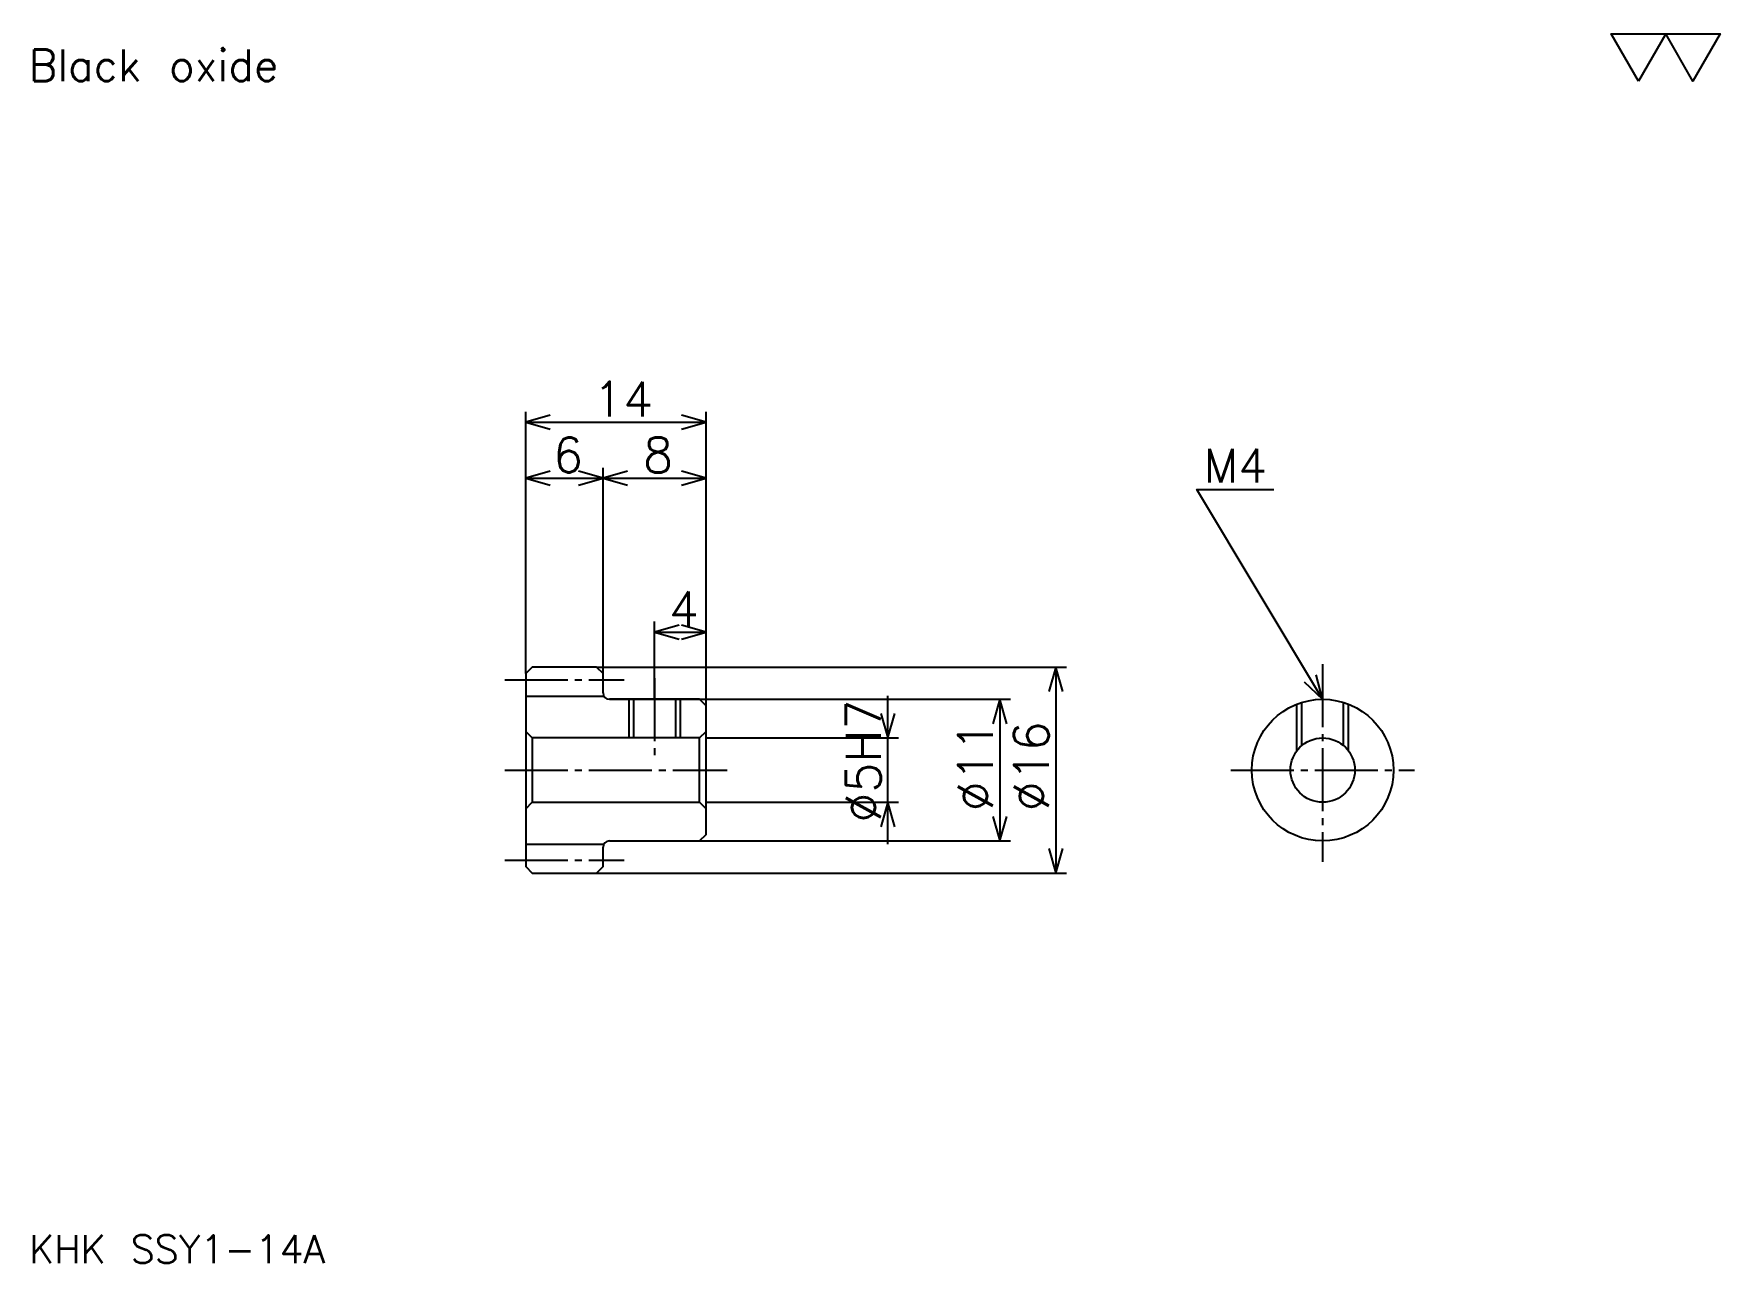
# Model space of a CAD drawing. Extents: x 6 to 137, y 6 to 102.
import ezdxf

# ---------------------------------------------------------------- set-up
doc = ezdxf.new("R2010")
doc.units = 0
doc.linetypes.add('DASHDOT', pattern=[6.521738, 4.891304, -0.543478, 0.543478, -0.543478])
doc.layers.get('0').update_dxf_attribs({"linetype": 'CONTINUOUS'})
doc.layers.add('DASHDOT', color=6, linetype='DASHDOT')
doc.styles.add('KANJI', font='TXT', dxfattribs={"bigfont": 'BIGFONT'})

msp = doc.modelspace()

# ---------------------------------------------------------------- linework, layer by layer
at = {"color": 5}
for p, q in [((44.021736, 52.29348), (44.021736, 72.13044)), ((58.021736, 52.29348), (58.021736, 72.13044)), ((44.021736, 71.315216), (58.021736, 71.315216)), ((44.021736, 66.967392), (50.021736, 66.967392)), ((50.021736, 52.29348), (50.021736, 67.782608)), ((50.021736, 66.967392), (58.021736, 66.967392)), ((54.021736, 52.29348), (54.021736, 55.826088)), ((54.021736, 55.010872), (58.021736, 55.010872)), ((44.021736, 51.79348), (44.021736, 52.29348)), ((49.521736, 52.29348), (58.021736, 52.29348)), ((50.021736, 51.79348), (50.021736, 52.29348)), ((54.021736, 49.79348), (54.021736, 52.29348)), ((58.021736, 52.29348), (86.010864, 52.29348)), ((58.021736, 49.29348), (58.021736, 52.29348)), ((85.195648, 52.29348), (85.195648, 36.29348)), ((50.521736, 49.79348), (58.021736, 49.79348)), ((58.021736, 49.79348), (81.66304, 49.79348)), ((72.152176, 38.532612), (72.152176, 50.054348)), ((80.847824, 49.79348), (80.847824, 38.79348)), ((58.021736, 46.79348), (72.967392, 46.79348)), ((58.021736, 41.79348), (72.967392, 41.79348)), ((50.521736, 38.79348), (58.021736, 38.79348)), ((58.021736, 38.79348), (81.66304, 38.79348)), ((49.521736, 36.29348), (58.021736, 36.29348)), ((58.021736, 36.29348), (86.010864, 36.29348))]:
    msp.add_line(p, q, dxfattribs=at)
at = {"color": 4}
for p, q in [((44.021736, 50.04348), (50.021736, 50.04348)), ((57.521736, 46.79348), (58.021736, 47.29348)), ((44.521736, 46.79348), (44.521736, 41.79348)), ((57.521736, 41.79348), (58.021736, 41.29348)), ((44.021736, 38.54348), (50.021736, 38.54348))]:
    msp.add_line(p, q, dxfattribs=at)
at = {"color": 7}
msp.add_lwpolyline([(130.434784, 97.826088), (128.315216, 101.5), (136.793488, 101.5), (134.67392, 97.826088), (132.554352, 101.5), (130.434784, 97.826088)], dxfattribs=at)
at = {"color": 5}
for points in [[(45.923908, 71.858696), (44.021736, 71.315216), (45.923908, 70.771744)], [(56.11956, 70.771744), (58.021736, 71.315216), (56.11956, 71.858696)], [(45.923908, 67.510872), (44.021736, 66.967392), (45.923908, 66.423912)], [(48.11956, 66.423912), (50.021736, 66.967392), (48.11956, 67.510872)], [(51.923912, 67.510872), (50.021736, 66.967392), (51.923912, 66.423912)], [(56.11956, 66.423912), (58.021736, 66.967392), (56.11956, 67.510872)], [(105.91304, 49.79348), (96.130432, 66.097824), (102.108688, 66.097824)], [(55.923912, 55.554348), (54.021736, 55.010872), (55.923912, 54.467392)], [(56.11956, 54.467392), (58.021736, 55.010872), (56.11956, 55.554348)], [(85.739128, 50.391304), (85.195648, 52.29348), (84.652168, 50.391304)], [(104.468353, 51.144962), (105.91304, 49.79348), (105.400406, 51.704197)], [(81.391304, 47.891304), (80.847824, 49.79348), (80.304344, 47.891304)], [(71.608696, 48.695656), (72.152176, 46.79348), (72.695648, 48.695656)], [(72.695648, 39.891304), (72.152176, 41.79348), (71.608696, 39.891304)], [(80.304344, 40.695656), (80.847824, 38.79348), (81.391304, 40.695656)], [(84.652168, 38.195656), (85.195648, 36.29348), (85.739128, 38.195656)]]:
    msp.add_lwpolyline(points, dxfattribs=at)
at = {"color": 4}
for points in [[(50.021736, 50.29348), (50.021736, 51.79348), (49.521736, 52.29348), (44.521736, 52.29348), (44.021736, 51.79348), (44.021736, 41.29348)], [(50.521736, 38.79348), (57.521736, 38.79348), (58.021736, 39.29348), (58.021736, 49.29348), (57.521736, 49.79348), (50.521736, 49.79348)], [(52.021736, 49.79348), (52.021736, 46.79348)], [(52.401737, 49.79348), (52.401737, 46.79348)], [(55.641735, 49.79348), (55.641735, 46.79348)], [(56.021736, 49.79348), (56.021736, 46.79348)], [(103.91304, 45.79348), (103.91304, 49.416954)], [(104.293045, 46.197582), (104.293045, 49.549484)], [(107.533035, 46.197582), (107.533035, 49.549484)], [(107.91304, 45.79348), (107.91304, 49.416954)], [(44.021736, 41.29348), (44.521736, 41.79348), (57.521736, 41.79348), (57.521736, 46.79348), (44.521736, 46.79348), (44.021736, 47.29348)], [(44.021736, 41.29348), (44.021736, 36.79348), (44.521736, 36.29348), (49.521736, 36.29348), (50.021736, 36.79348), (50.021736, 38.29348)]]:
    msp.add_lwpolyline(points, dxfattribs=at)
for radius in [5.5, 2.5]:
    msp.add_circle((105.91304, 44.29348), radius, dxfattribs=at)
for centre, start, end in [((50.521736, 50.29348), 180, 270), ((50.521736, 38.29348), 90, 180)]:
    msp.add_arc(centre, 0.5, start, end, dxfattribs=at)
at = {"layer": 'DASHDOT', "color": 7}
for p, q in [((105.91304, 52.510872), (105.91304, 37.163044)), ((42.3913, 51.29348), (51.652172, 51.29348)), ((42.3913, 44.29348), (59.652172, 44.29348)), ((98.782608, 44.29348), (113.043472, 44.29348)), ((42.3913, 37.29348), (51.652172, 37.29348))]:
    msp.add_line(p, q, dxfattribs=at)
msp.add_lwpolyline([(54.021736, 51.423916), (54.021736, 45.163044)], dxfattribs=at)

# ---------------------------------------------------------------- texts
at = {"color": 7, "style": 'KANJI'}
for s, height, p in [('Black oxide', 2.445652, (5.434783, 97.826088)), ('14', 2.717391, (49.255432, 71.75)), ('6', 2.717391, (46.138584, 67.402176)), ('8', 2.717391, (53.138584, 67.402176)), ('M4', 2.608696, (96.673904, 66.641304)), ('4', 2.717391, (55.138584, 55.445656)), ('KHK SSY1-14A', 2.173913, (5.434783, 5.978261))]:
    msp.add_text(s, height=height, dxfattribs=at).set_placement(p)
for s, p in [('%%c5H7', (71.608696, 40.217392)), ('%%c16', (84.652168, 41.100544)), ('%%c11', (80.304344, 41.100544))]:
    msp.add_text(s, height=2.717391, rotation=90, dxfattribs=at).set_placement(p)

doc.saveas('drawing.dxf')
